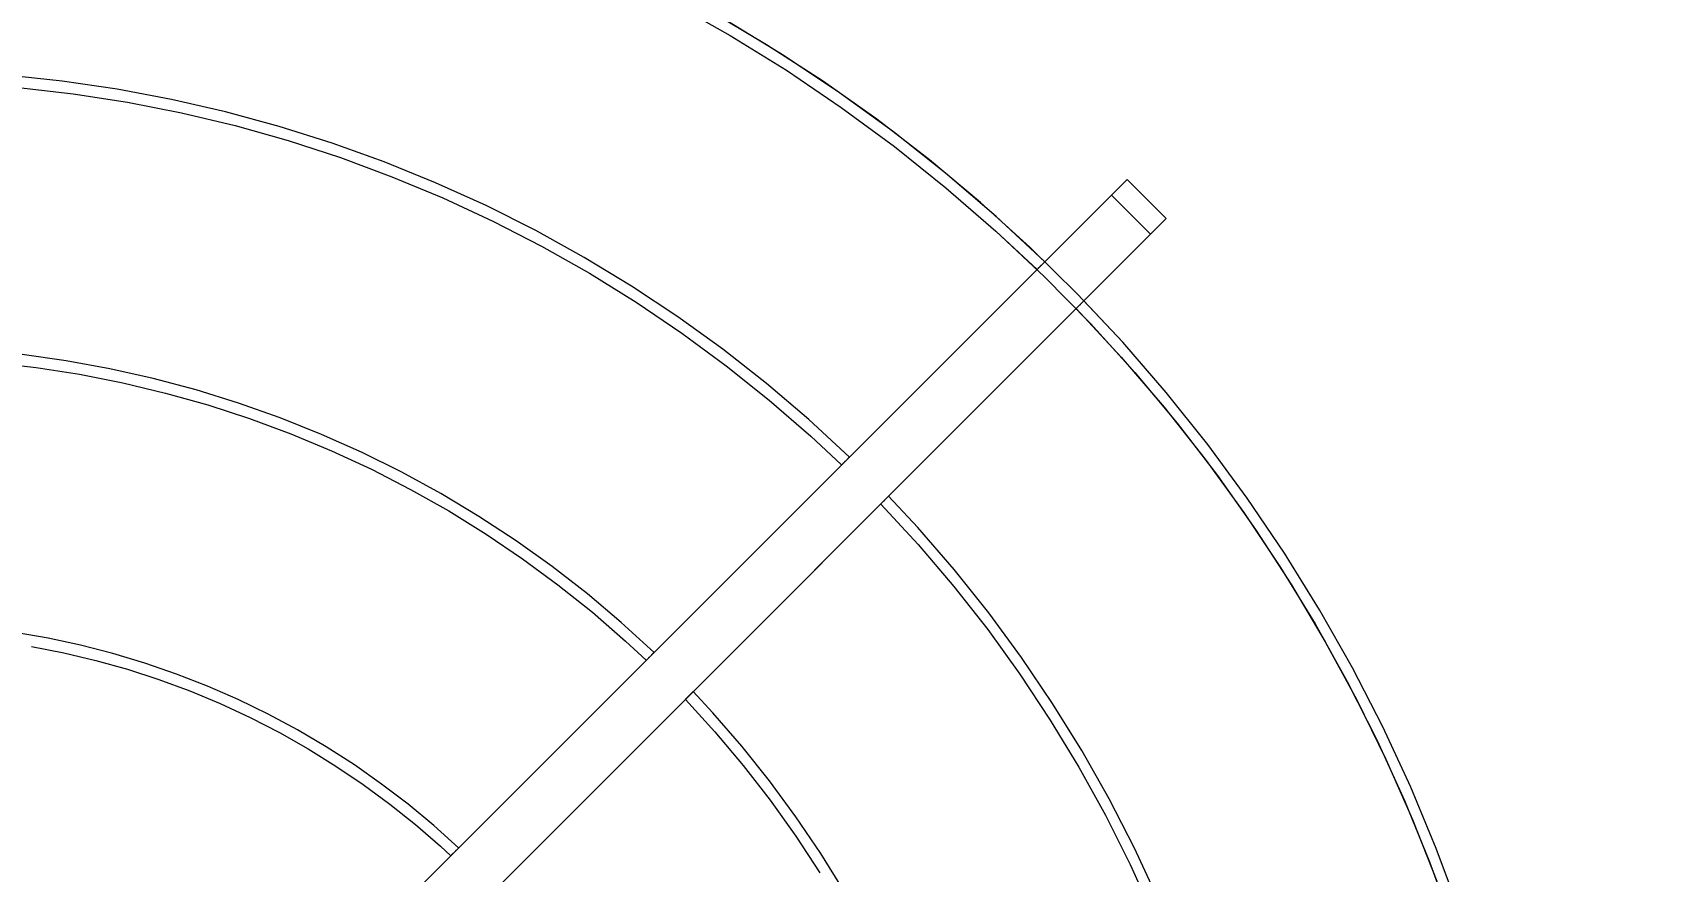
# Model space of a CAD drawing. Header units: millimetres. Extents: x -22227 to 20164, y 15335 to 61747.
# Drawn here: x -7792.3 to -7497, y 59552.9 to 59704.7 of the extents above; entities that cross this region are included whole.
import ezdxf

# ---------------------------------------------------------------- set-up
doc = ezdxf.new("R2010")
doc.units = ezdxf.units.MM
for name, color, linetype, lineweight in [('A-ANNO-DIMS', 7, 'Continuous', 9), ('A-ANNO-DIMS-170', 7, 'Continuous', 9), ('M-EQPM', 7, 'Continuous', 5)]:
    doc.layers.add(name, color=color, linetype=linetype, lineweight=lineweight)
doc.styles.add('Arial_2', font='arial.ttf', dxfattribs={"width": 0.8, "height": 340})
doc.dimstyles.new('AK_DIM_2_0_Arial', dxfattribs={"dimscale": 304.8, "dimtxt": 346.888196, "dimasz": 0.278871, "dimexe": 0.557743, "dimexo": 0.557743, "dimgap": 0.055774, "dimtad": 1, "dimdec": 0, "dimzin": 0, "dimdsep": 46, "dimtxsty": 'Arial_2', "dimblk1": 'OBLIQUE', "dimblk2": 'OBLIQUE', "dimsah": 1, "dimcen": 0.09, "dimadec": 0, "dimazin": 0, "dimtfac": 1, "dimtdec": 4, "dimtix": 1, "dimtmove": 0, "dimatfit": 3, "dimfxl": 1, "dimtvp": 1, "dimtolj": 1, "dimtzin": 0, "dimarcsym": 2})

# ---------------------------------------------------------------- blocks, each defined once
blk = doc.blocks.new('DanNong_VRV_1 QUẠT - OD-A-12_1-2147179-MẶT BẰNG BỐ TRÍ THIẾT BỊ')
at = {"layer": 'M-EQPM'}
for p, q in [((84.32, 227.11), (276.65, 419.45)), ((276.65, 419.45), (273.82, 416.62)), ((276.65, 419.45), (283.72, 412.38)), ((276.65, 419.45), (283.72, 412.38)), ((273.82, 416.62), (84.32, 227.11)), ((273.82, 416.62), (280.9, 409.55)), ((273.82, 416.62), (280.9, 409.55)), ((283.72, 412.38), (91.39, 220.04)), ((280.9, 409.55), (283.72, 412.38)), ((91.39, 220.04), (280.9, 409.55))]:
    blk.add_line(p, q, dxfattribs=at)
at = {"layer": 'M-EQPM', "flags": 128}
for points in [[(336.81, 287.07), (332.63, 298.36), (328, 309.47), (322.93, 320.39), (317.43, 331.1), (311.5, 341.58), (305.16, 351.82), (298.42, 361.79), (291.28, 371.48), (283.76, 380.89), (275.87, 389.98), (267.62, 398.75), (259.03, 407.19), (250.11, 415.27), (240.87, 422.99), (231.34, 430.34), (221.51, 437.29), (211.42, 443.85), (201.07, 450)], [(336.81, 287.07), (332.63, 298.36), (328, 309.47), (322.93, 320.39), (317.43, 331.1), (311.5, 341.58), (305.16, 351.82), (298.42, 361.79), (291.28, 371.48), (283.76, 380.89), (275.87, 389.98), (267.62, 398.75), (259.03, 407.19), (250.11, 415.27), (240.87, 422.99), (231.34, 430.34), (221.51, 437.29), (211.42, 443.85), (201.07, 450)], [(261.77, 404.57), (252.96, 412.76), (243.82, 420.6), (234.37, 428.06), (224.63, 435.15), (214.62, 441.83), (204.35, 448.11)], [(194.43, 451.39), (204.84, 445.5), (215.01, 439.21), (224.91, 432.51), (234.54, 425.42), (243.88, 417.95), (252.92, 410.11), (260.36, 403.15)], [(194.43, 451.39), (204.84, 445.5), (215.01, 439.21), (224.91, 432.51), (234.54, 425.42), (243.88, 417.95), (252.92, 410.11), (261.63, 401.92), (270.01, 393.38), (278.04, 384.52), (285.71, 375.35), (293, 365.87), (299.92, 356.11), (306.43, 346.08), (312.54, 335.8), (318.23, 325.28), (323.5, 314.55), (328.34, 303.61), (332.73, 292.49)], [(194.43, 451.39), (204.84, 445.5), (215.01, 439.21), (224.91, 432.51), (234.54, 425.42), (243.88, 417.95), (252.92, 410.11), (261.63, 401.92), (270.01, 393.38), (278.04, 384.52), (285.71, 375.35), (293, 365.87), (299.92, 356.11), (306.43, 346.08), (312.54, 335.8), (318.23, 325.28), (323.5, 314.55), (328.34, 303.61), (332.73, 292.49)], [(226.41, 369.21), (219.04, 376.02), (211.39, 382.53), (203.5, 388.72), (195.36, 394.6), (186.99, 400.15), (178.41, 405.36), (169.62, 410.22), (160.65, 414.73), (151.51, 418.87), (142.21, 422.64), (132.76, 426.04), (123.19, 429.06), (113.5, 431.7), (103.71, 433.94), (93.85, 435.79), (83.91, 437.25), (73.93, 438.31)], [(76.02, 436.11), (85.91, 434.97), (95.76, 433.44), (105.53, 431.51), (115.21, 429.2), (124.8, 426.5), (134.27, 423.41), (143.61, 419.96), (152.8, 416.13), (161.84, 411.93), (170.7, 407.38), (179.37, 402.48), (187.83, 397.24), (196.08, 391.66), (204.1, 385.75), (211.88, 379.53), (219.4, 373), (225, 367.79)], [(267.43, 396.08), (275.57, 387.32), (283.35, 378.24), (290.77, 368.86), (297.8, 359.19), (304.44, 349.24), (310.68, 339.04), (316.5, 328.59), (321.91, 317.92), (326.88, 307.04), (331.41, 295.98), (335.49, 284.74)], [(336.81, 287.07), (332.63, 298.36), (328, 309.47), (322.93, 320.39), (317.43, 331.1), (311.5, 341.58), (305.16, 351.82), (298.42, 361.79), (291.28, 371.48), (283.76, 380.89), (275.87, 389.98), (268.85, 397.5)], [(191.05, 333.84), (185.11, 339.27), (178.97, 344.45), (172.62, 349.38), (166.08, 354.06), (159.36, 358.47), (152.46, 362.6), (145.41, 366.46), (138.21, 370.03), (130.87, 373.32), (123.4, 376.3), (115.83, 378.99), (108.15, 381.37), (100.38, 383.44), (92.53, 385.2), (84.63, 386.64), (76.67, 387.76)], [(71.3, 386.33), (79.2, 385.42), (87.07, 384.2), (94.88, 382.66), (102.62, 380.81), (110.28, 378.65), (117.85, 376.19), (125.31, 373.42), (132.66, 370.36), (139.88, 367.01), (146.96, 363.37), (153.89, 359.46), (160.66, 355.26), (167.25, 350.81), (173.66, 346.09), (179.88, 341.12), (185.89, 335.9), (189.63, 332.43)], [(232.07, 360.72), (238.82, 353.4), (245.28, 345.82), (251.43, 337.98), (257.26, 329.91), (262.76, 321.61), (267.93, 313.09), (272.75, 304.38), (277.22, 295.48), (281.33, 286.41)], [(282.23, 289.33), (278.01, 298.44), (273.42, 307.37), (268.48, 316.11), (263.19, 324.64), (257.57, 332.96), (251.62, 341.04), (245.35, 348.88), (238.77, 356.47), (233.48, 362.14)], [(155.68, 298.47), (151.19, 302.51), (146.54, 306.37), (141.74, 310.03), (136.8, 313.5), (131.72, 316.77), (126.51, 319.84), (121.19, 322.69), (115.76, 325.33), (110.23, 327.75), (104.6, 329.95), (98.89, 331.92), (93.11, 333.66), (87.26, 335.17), (81.36, 336.44), (75.41, 337.48)], [(78.38, 334.96), (84.23, 333.8), (90.03, 332.42), (95.76, 330.8), (101.43, 328.96), (107.02, 326.89), (112.52, 324.6), (117.93, 322.09), (123.23, 319.37), (128.42, 316.43), (133.48, 313.29), (138.42, 309.96), (143.22, 306.42), (147.87, 302.7), (152.37, 298.8), (154.26, 297.06)], [(196.71, 325.36), (202.07, 319.48), (207.2, 313.39), (212.08, 307.11), (216.71, 300.63), (221.08, 293.97)], [(225.45, 290.63), (221.22, 297.47), (216.72, 304.13), (211.95, 310.6), (206.93, 316.88), (201.66, 322.95), (198.12, 326.77)]]:
    blk.add_lwpolyline(points, dxfattribs=at)
at = {"layer": 'M-EQPM'}
for points in [[(260.36, 403.15), (260.36, 403.15), (260.38, 403.18), (260.49, 403.28), (260.64, 403.44), (260.84, 403.64), (261.07, 403.86), (261.29, 404.08), (261.49, 404.28), (261.65, 404.44), (261.75, 404.54), (261.77, 404.57), (261.77, 404.57)], [(261.77, 404.57), (261.77, 404.57), (261.75, 404.54), (261.65, 404.44), (261.49, 404.28), (261.29, 404.08), (261.07, 403.86), (260.84, 403.64), (260.64, 403.44), (260.49, 403.28), (260.38, 403.18), (260.36, 403.15), (260.36, 403.15)], [(268.85, 397.5), (268.84, 397.5), (268.82, 397.47), (268.72, 397.37), (268.56, 397.21), (268.36, 397.01), (268.14, 396.79), (267.92, 396.57), (267.72, 396.37), (267.56, 396.21), (267.45, 396.11), (267.43, 396.08), (267.43, 396.08)], [(267.43, 396.08), (267.43, 396.08), (267.45, 396.11), (267.56, 396.21), (267.72, 396.37), (267.92, 396.57), (268.14, 396.79), (268.36, 397.01), (268.56, 397.21), (268.72, 397.37), (268.82, 397.47), (268.84, 397.5), (268.85, 397.5)], [(226.41, 369.21), (226.41, 369.21), (226.39, 369.18), (226.29, 369.08), (226.13, 368.92), (225.93, 368.72), (225.71, 368.5), (225.48, 368.28), (225.28, 368.08), (225.12, 367.92), (225.02, 367.82), (225, 367.79), (225, 367.79)], [(225, 367.79), (225, 367.79), (225.02, 367.82), (225.12, 367.92), (225.28, 368.08), (225.48, 368.28), (225.71, 368.5), (225.93, 368.72), (226.13, 368.92), (226.29, 369.08), (226.39, 369.18), (226.41, 369.21), (226.41, 369.21)], [(232.07, 360.72), (232.07, 360.72), (232.09, 360.74), (232.2, 360.85), (232.35, 361.01), (232.55, 361.21), (232.78, 361.43), (233, 361.65), (233.2, 361.85), (233.36, 362.01), (233.46, 362.11), (233.48, 362.14), (233.48, 362.14)], [(233.48, 362.14), (233.48, 362.14), (233.46, 362.11), (233.36, 362.01), (233.2, 361.85), (233, 361.65), (232.78, 361.43), (232.55, 361.21), (232.35, 361.01), (232.2, 360.85), (232.09, 360.74), (232.07, 360.72), (232.07, 360.72)], [(191.05, 333.84), (191.05, 333.84), (191.03, 333.82), (190.92, 333.72), (190.76, 333.56), (190.56, 333.36), (190.34, 333.14), (190.12, 332.91), (189.92, 332.71), (189.76, 332.55), (189.66, 332.45), (189.63, 332.43), (189.63, 332.43)], [(189.63, 332.43), (189.63, 332.43), (189.66, 332.45), (189.76, 332.55), (189.92, 332.71), (190.12, 332.91), (190.34, 333.14), (190.56, 333.36), (190.76, 333.56), (190.92, 333.72), (191.03, 333.82), (191.05, 333.84), (191.05, 333.84)], [(196.71, 325.36), (196.71, 325.36), (196.73, 325.38), (196.83, 325.48), (196.99, 325.64), (197.19, 325.84), (197.41, 326.06), (197.63, 326.29), (197.84, 326.49), (197.99, 326.65), (198.1, 326.75), (198.12, 326.77), (198.12, 326.77)], [(198.12, 326.77), (198.12, 326.77), (198.1, 326.75), (197.99, 326.65), (197.84, 326.49), (197.63, 326.29), (197.41, 326.06), (197.19, 325.84), (196.99, 325.64), (196.83, 325.48), (196.73, 325.38), (196.71, 325.36), (196.71, 325.36)], [(155.68, 298.47), (155.68, 298.47), (155.66, 298.45), (155.55, 298.35), (155.39, 298.19), (155.19, 297.99), (154.97, 297.77), (154.75, 297.54), (154.55, 297.34), (154.39, 297.18), (154.29, 297.08), (154.26, 297.06), (154.26, 297.06)], [(154.26, 297.06), (154.26, 297.06), (154.29, 297.08), (154.39, 297.18), (154.55, 297.34), (154.75, 297.54), (154.97, 297.77), (155.19, 297.99), (155.39, 298.19), (155.55, 298.35), (155.66, 298.45), (155.68, 298.47), (155.68, 298.47)]]:
    blk.add_open_spline(points, degree=3, dxfattribs=at)
blk = doc.blocks.new('DanNong_VRV_1 QUẠT - OD-A-12_1-V175-MẶT BẰNG BỐ TRÍ THIẾT BỊ')
at = {"layer": 'M-EQPM'}
for p, q in [((84.32, 227.11), (276.65, 419.45)), ((84.32, 227.11), (276.65, 419.45)), ((276.65, 419.45), (273.82, 416.62)), ((276.65, 419.45), (273.82, 416.62)), ((276.65, 419.45), (283.72, 412.38)), ((276.65, 419.45), (283.72, 412.38)), ((276.65, 419.45), (283.72, 412.38)), ((276.65, 419.45), (283.72, 412.38)), ((273.82, 416.62), (84.32, 227.11)), ((273.82, 416.62), (84.32, 227.11)), ((273.82, 416.62), (280.9, 409.55)), ((273.82, 416.62), (280.9, 409.55)), ((273.82, 416.62), (280.9, 409.55)), ((273.82, 416.62), (280.9, 409.55)), ((283.72, 412.38), (91.39, 220.04)), ((283.72, 412.38), (91.39, 220.04)), ((280.9, 409.55), (283.72, 412.38)), ((280.9, 409.55), (283.72, 412.38)), ((91.39, 220.04), (280.9, 409.55)), ((91.39, 220.04), (280.9, 409.55))]:
    blk.add_line(p, q, dxfattribs=at)
at = {"layer": 'M-EQPM', "flags": 128}
for points in [[(336.81, 287.07), (332.63, 298.36), (328, 309.47), (322.93, 320.39), (317.43, 331.1), (311.5, 341.58), (305.16, 351.82), (298.42, 361.79), (291.28, 371.48), (283.76, 380.89), (275.87, 389.98), (267.62, 398.75), (259.03, 407.19), (250.11, 415.27), (240.87, 422.99), (231.34, 430.34), (221.51, 437.29), (211.42, 443.85), (201.07, 450)], [(336.81, 287.07), (332.63, 298.36), (328, 309.47), (322.93, 320.39), (317.43, 331.1), (311.5, 341.58), (305.16, 351.82), (298.42, 361.79), (291.28, 371.48), (283.76, 380.89), (275.87, 389.98), (267.62, 398.75), (259.03, 407.19), (250.11, 415.27), (240.87, 422.99), (231.34, 430.34), (221.51, 437.29), (211.42, 443.85), (201.07, 450)], [(336.81, 287.07), (332.63, 298.36), (328, 309.47), (322.93, 320.39), (317.43, 331.1), (311.5, 341.58), (305.16, 351.82), (298.42, 361.79), (291.28, 371.48), (283.76, 380.89), (275.87, 389.98), (267.62, 398.75), (259.03, 407.19), (250.11, 415.27), (240.87, 422.99), (231.34, 430.34), (221.51, 437.29), (211.42, 443.85), (201.07, 450)], [(336.81, 287.07), (332.63, 298.36), (328, 309.47), (322.93, 320.39), (317.43, 331.1), (311.5, 341.58), (305.16, 351.82), (298.42, 361.79), (291.28, 371.48), (283.76, 380.89), (275.87, 389.98), (267.62, 398.75), (259.03, 407.19), (250.11, 415.27), (240.87, 422.99), (231.34, 430.34), (221.51, 437.29), (211.42, 443.85), (201.07, 450)], [(261.77, 404.57), (252.96, 412.76), (243.82, 420.6), (234.37, 428.06), (224.63, 435.15), (214.62, 441.83), (204.35, 448.11)], [(261.77, 404.57), (252.96, 412.76), (243.82, 420.6), (234.37, 428.06), (224.63, 435.15), (214.62, 441.83), (204.35, 448.11)], [(194.43, 451.39), (204.84, 445.5), (215.01, 439.21), (224.91, 432.51), (234.54, 425.42), (243.88, 417.95), (252.92, 410.11), (260.36, 403.15)], [(194.43, 451.39), (204.84, 445.5), (215.01, 439.21), (224.91, 432.51), (234.54, 425.42), (243.88, 417.95), (252.92, 410.11), (261.63, 401.92), (270.01, 393.38), (278.04, 384.52), (285.71, 375.35), (293, 365.87), (299.92, 356.11), (306.43, 346.08), (312.54, 335.8), (318.23, 325.28), (323.5, 314.55), (328.34, 303.61), (332.73, 292.49)], [(194.43, 451.39), (204.84, 445.5), (215.01, 439.21), (224.91, 432.51), (234.54, 425.42), (243.88, 417.95), (252.92, 410.11), (261.63, 401.92), (270.01, 393.38), (278.04, 384.52), (285.71, 375.35), (293, 365.87), (299.92, 356.11), (306.43, 346.08), (312.54, 335.8), (318.23, 325.28), (323.5, 314.55), (328.34, 303.61), (332.73, 292.49)], [(194.43, 451.39), (204.84, 445.5), (215.01, 439.21), (224.91, 432.51), (234.54, 425.42), (243.88, 417.95), (252.92, 410.11), (260.36, 403.15)], [(194.43, 451.39), (204.84, 445.5), (215.01, 439.21), (224.91, 432.51), (234.54, 425.42), (243.88, 417.95), (252.92, 410.11), (261.63, 401.92), (270.01, 393.38), (278.04, 384.52), (285.71, 375.35), (293, 365.87), (299.92, 356.11), (306.43, 346.08), (312.54, 335.8), (318.23, 325.28), (323.5, 314.55), (328.34, 303.61), (332.73, 292.49)], [(194.43, 451.39), (204.84, 445.5), (215.01, 439.21), (224.91, 432.51), (234.54, 425.42), (243.88, 417.95), (252.92, 410.11), (261.63, 401.92), (270.01, 393.38), (278.04, 384.52), (285.71, 375.35), (293, 365.87), (299.92, 356.11), (306.43, 346.08), (312.54, 335.8), (318.23, 325.28), (323.5, 314.55), (328.34, 303.61), (332.73, 292.49)], [(226.41, 369.21), (219.04, 376.02), (211.39, 382.53), (203.5, 388.72), (195.36, 394.6), (186.99, 400.15), (178.41, 405.36), (169.62, 410.22), (160.65, 414.73), (151.51, 418.87), (142.21, 422.64), (132.76, 426.04), (123.19, 429.06), (113.5, 431.7), (103.71, 433.94), (93.85, 435.79), (83.91, 437.25), (73.93, 438.31)], [(226.41, 369.21), (219.04, 376.02), (211.39, 382.53), (203.5, 388.72), (195.36, 394.6), (186.99, 400.15), (178.41, 405.36), (169.62, 410.22), (160.65, 414.73), (151.51, 418.87), (142.21, 422.64), (132.76, 426.04), (123.19, 429.06), (113.5, 431.7), (103.71, 433.94), (93.85, 435.79), (83.91, 437.25), (73.93, 438.31)], [(76.02, 436.11), (85.91, 434.97), (95.76, 433.44), (105.53, 431.51), (115.21, 429.2), (124.8, 426.5), (134.27, 423.41), (143.61, 419.96), (152.8, 416.13), (161.84, 411.93), (170.7, 407.38), (179.37, 402.48), (187.83, 397.24), (196.08, 391.66), (204.1, 385.75), (211.88, 379.53), (219.4, 373), (225, 367.79)], [(76.02, 436.11), (85.91, 434.97), (95.76, 433.44), (105.53, 431.51), (115.21, 429.2), (124.8, 426.5), (134.27, 423.41), (143.61, 419.96), (152.8, 416.13), (161.84, 411.93), (170.7, 407.38), (179.37, 402.48), (187.83, 397.24), (196.08, 391.66), (204.1, 385.75), (211.88, 379.53), (219.4, 373), (225, 367.79)], [(267.43, 396.08), (275.57, 387.32), (283.35, 378.24), (290.77, 368.86), (297.8, 359.19), (304.44, 349.24), (310.68, 339.04), (316.5, 328.59), (321.91, 317.92), (326.88, 307.04), (331.41, 295.98), (335.49, 284.74)], [(267.43, 396.08), (275.57, 387.32), (283.35, 378.24), (290.77, 368.86), (297.8, 359.19), (304.44, 349.24), (310.68, 339.04), (316.5, 328.59), (321.91, 317.92), (326.88, 307.04), (331.41, 295.98), (335.49, 284.74)], [(336.81, 287.07), (332.63, 298.36), (328, 309.47), (322.93, 320.39), (317.43, 331.1), (311.5, 341.58), (305.16, 351.82), (298.42, 361.79), (291.28, 371.48), (283.76, 380.89), (275.87, 389.98), (268.85, 397.5)], [(336.81, 287.07), (332.63, 298.36), (328, 309.47), (322.93, 320.39), (317.43, 331.1), (311.5, 341.58), (305.16, 351.82), (298.42, 361.79), (291.28, 371.48), (283.76, 380.89), (275.87, 389.98), (268.85, 397.5)], [(191.05, 333.84), (185.11, 339.27), (178.97, 344.45), (172.62, 349.38), (166.08, 354.06), (159.36, 358.47), (152.46, 362.6), (145.41, 366.46), (138.21, 370.03), (130.87, 373.32), (123.4, 376.3), (115.83, 378.99), (108.15, 381.37), (100.38, 383.44), (92.53, 385.2), (84.63, 386.64), (76.67, 387.76)], [(191.05, 333.84), (185.11, 339.27), (178.97, 344.45), (172.62, 349.38), (166.08, 354.06), (159.36, 358.47), (152.46, 362.6), (145.41, 366.46), (138.21, 370.03), (130.87, 373.32), (123.4, 376.3), (115.83, 378.99), (108.15, 381.37), (100.38, 383.44), (92.53, 385.2), (84.63, 386.64), (76.67, 387.76)], [(71.3, 386.33), (79.2, 385.42), (87.07, 384.2), (94.88, 382.66), (102.62, 380.81), (110.28, 378.65), (117.85, 376.19), (125.31, 373.42), (132.66, 370.36), (139.88, 367.01), (146.96, 363.37), (153.89, 359.46), (160.66, 355.26), (167.25, 350.81), (173.66, 346.09), (179.88, 341.12), (185.89, 335.9), (189.63, 332.43)], [(71.3, 386.33), (79.2, 385.42), (87.07, 384.2), (94.88, 382.66), (102.62, 380.81), (110.28, 378.65), (117.85, 376.19), (125.31, 373.42), (132.66, 370.36), (139.88, 367.01), (146.96, 363.37), (153.89, 359.46), (160.66, 355.26), (167.25, 350.81), (173.66, 346.09), (179.88, 341.12), (185.89, 335.9), (189.63, 332.43)], [(232.07, 360.72), (238.82, 353.4), (245.28, 345.82), (251.43, 337.98), (257.26, 329.91), (262.76, 321.61), (267.93, 313.09), (272.75, 304.38), (277.22, 295.48), (281.33, 286.41)], [(232.07, 360.72), (238.82, 353.4), (245.28, 345.82), (251.43, 337.98), (257.26, 329.91), (262.76, 321.61), (267.93, 313.09), (272.75, 304.38), (277.22, 295.48), (281.33, 286.41)], [(282.23, 289.33), (278.01, 298.44), (273.42, 307.37), (268.48, 316.11), (263.19, 324.64), (257.57, 332.96), (251.62, 341.04), (245.35, 348.88), (238.77, 356.47), (233.48, 362.14)], [(282.23, 289.33), (278.01, 298.44), (273.42, 307.37), (268.48, 316.11), (263.19, 324.64), (257.57, 332.96), (251.62, 341.04), (245.35, 348.88), (238.77, 356.47), (233.48, 362.14)], [(155.68, 298.47), (151.19, 302.51), (146.54, 306.37), (141.74, 310.03), (136.8, 313.5), (131.72, 316.77), (126.51, 319.84), (121.19, 322.69), (115.76, 325.33), (110.23, 327.75), (104.6, 329.95), (98.89, 331.92), (93.11, 333.66), (87.26, 335.17), (81.36, 336.44), (75.41, 337.48)], [(155.68, 298.47), (151.19, 302.51), (146.54, 306.37), (141.74, 310.03), (136.8, 313.5), (131.72, 316.77), (126.51, 319.84), (121.19, 322.69), (115.76, 325.33), (110.23, 327.75), (104.6, 329.95), (98.89, 331.92), (93.11, 333.66), (87.26, 335.17), (81.36, 336.44), (75.41, 337.48)], [(78.38, 334.96), (84.23, 333.8), (90.03, 332.42), (95.76, 330.8), (101.43, 328.96), (107.02, 326.89), (112.52, 324.6), (117.93, 322.09), (123.23, 319.37), (128.42, 316.43), (133.48, 313.29), (138.42, 309.96), (143.22, 306.42), (147.87, 302.7), (152.37, 298.8), (154.26, 297.06)], [(78.38, 334.96), (84.23, 333.8), (90.03, 332.42), (95.76, 330.8), (101.43, 328.96), (107.02, 326.89), (112.52, 324.6), (117.93, 322.09), (123.23, 319.37), (128.42, 316.43), (133.48, 313.29), (138.42, 309.96), (143.22, 306.42), (147.87, 302.7), (152.37, 298.8), (154.26, 297.06)], [(196.71, 325.36), (202.07, 319.48), (207.2, 313.39), (212.08, 307.11), (216.71, 300.63), (221.08, 293.97)], [(196.71, 325.36), (202.07, 319.48), (207.2, 313.39), (212.08, 307.11), (216.71, 300.63), (221.08, 293.97)], [(225.45, 290.63), (221.22, 297.47), (216.72, 304.13), (211.95, 310.6), (206.93, 316.88), (201.66, 322.95), (198.12, 326.77)], [(225.45, 290.63), (221.22, 297.47), (216.72, 304.13), (211.95, 310.6), (206.93, 316.88), (201.66, 322.95), (198.12, 326.77)]]:
    blk.add_lwpolyline(points, dxfattribs=at)
at = {"layer": 'M-EQPM'}
for points in [[(260.36, 403.15), (260.36, 403.15), (260.38, 403.18), (260.49, 403.28), (260.64, 403.44), (260.84, 403.64), (261.07, 403.86), (261.29, 404.08), (261.49, 404.28), (261.65, 404.44), (261.75, 404.54), (261.77, 404.57), (261.77, 404.57)], [(261.77, 404.57), (261.77, 404.57), (261.75, 404.54), (261.65, 404.44), (261.49, 404.28), (261.29, 404.08), (261.07, 403.86), (260.84, 403.64), (260.64, 403.44), (260.49, 403.28), (260.38, 403.18), (260.36, 403.15), (260.36, 403.15)], [(260.36, 403.15), (260.36, 403.15), (260.38, 403.18), (260.49, 403.28), (260.64, 403.44), (260.84, 403.64), (261.07, 403.86), (261.29, 404.08), (261.49, 404.28), (261.65, 404.44), (261.75, 404.54), (261.77, 404.57), (261.77, 404.57)], [(261.77, 404.57), (261.77, 404.57), (261.75, 404.54), (261.65, 404.44), (261.49, 404.28), (261.29, 404.08), (261.07, 403.86), (260.84, 403.64), (260.64, 403.44), (260.49, 403.28), (260.38, 403.18), (260.36, 403.15), (260.36, 403.15)], [(268.85, 397.5), (268.84, 397.5), (268.82, 397.47), (268.72, 397.37), (268.56, 397.21), (268.36, 397.01), (268.14, 396.79), (267.92, 396.57), (267.72, 396.37), (267.56, 396.21), (267.45, 396.11), (267.43, 396.08), (267.43, 396.08)], [(267.43, 396.08), (267.43, 396.08), (267.45, 396.11), (267.56, 396.21), (267.72, 396.37), (267.92, 396.57), (268.14, 396.79), (268.36, 397.01), (268.56, 397.21), (268.72, 397.37), (268.82, 397.47), (268.84, 397.5), (268.85, 397.5)], [(268.85, 397.5), (268.84, 397.5), (268.82, 397.47), (268.72, 397.37), (268.56, 397.21), (268.36, 397.01), (268.14, 396.79), (267.92, 396.57), (267.72, 396.37), (267.56, 396.21), (267.45, 396.11), (267.43, 396.08), (267.43, 396.08)], [(267.43, 396.08), (267.43, 396.08), (267.45, 396.11), (267.56, 396.21), (267.72, 396.37), (267.92, 396.57), (268.14, 396.79), (268.36, 397.01), (268.56, 397.21), (268.72, 397.37), (268.82, 397.47), (268.84, 397.5), (268.85, 397.5)], [(226.41, 369.21), (226.41, 369.21), (226.39, 369.18), (226.29, 369.08), (226.13, 368.92), (225.93, 368.72), (225.71, 368.5), (225.48, 368.28), (225.28, 368.08), (225.12, 367.92), (225.02, 367.82), (225, 367.79), (225, 367.79)], [(225, 367.79), (225, 367.79), (225.02, 367.82), (225.12, 367.92), (225.28, 368.08), (225.48, 368.28), (225.71, 368.5), (225.93, 368.72), (226.13, 368.92), (226.29, 369.08), (226.39, 369.18), (226.41, 369.21), (226.41, 369.21)], [(226.41, 369.21), (226.41, 369.21), (226.39, 369.18), (226.29, 369.08), (226.13, 368.92), (225.93, 368.72), (225.71, 368.5), (225.48, 368.28), (225.28, 368.08), (225.12, 367.92), (225.02, 367.82), (225, 367.79), (225, 367.79)], [(225, 367.79), (225, 367.79), (225.02, 367.82), (225.12, 367.92), (225.28, 368.08), (225.48, 368.28), (225.71, 368.5), (225.93, 368.72), (226.13, 368.92), (226.29, 369.08), (226.39, 369.18), (226.41, 369.21), (226.41, 369.21)], [(232.07, 360.72), (232.07, 360.72), (232.09, 360.74), (232.2, 360.85), (232.35, 361.01), (232.55, 361.21), (232.78, 361.43), (233, 361.65), (233.2, 361.85), (233.36, 362.01), (233.46, 362.11), (233.48, 362.14), (233.48, 362.14)], [(233.48, 362.14), (233.48, 362.14), (233.46, 362.11), (233.36, 362.01), (233.2, 361.85), (233, 361.65), (232.78, 361.43), (232.55, 361.21), (232.35, 361.01), (232.2, 360.85), (232.09, 360.74), (232.07, 360.72), (232.07, 360.72)], [(232.07, 360.72), (232.07, 360.72), (232.09, 360.74), (232.2, 360.85), (232.35, 361.01), (232.55, 361.21), (232.78, 361.43), (233, 361.65), (233.2, 361.85), (233.36, 362.01), (233.46, 362.11), (233.48, 362.14), (233.48, 362.14)], [(233.48, 362.14), (233.48, 362.14), (233.46, 362.11), (233.36, 362.01), (233.2, 361.85), (233, 361.65), (232.78, 361.43), (232.55, 361.21), (232.35, 361.01), (232.2, 360.85), (232.09, 360.74), (232.07, 360.72), (232.07, 360.72)], [(191.05, 333.84), (191.05, 333.84), (191.03, 333.82), (190.92, 333.72), (190.76, 333.56), (190.56, 333.36), (190.34, 333.14), (190.12, 332.91), (189.92, 332.71), (189.76, 332.55), (189.66, 332.45), (189.63, 332.43), (189.63, 332.43)], [(189.63, 332.43), (189.63, 332.43), (189.66, 332.45), (189.76, 332.55), (189.92, 332.71), (190.12, 332.91), (190.34, 333.14), (190.56, 333.36), (190.76, 333.56), (190.92, 333.72), (191.03, 333.82), (191.05, 333.84), (191.05, 333.84)], [(191.05, 333.84), (191.05, 333.84), (191.03, 333.82), (190.92, 333.72), (190.76, 333.56), (190.56, 333.36), (190.34, 333.14), (190.12, 332.91), (189.92, 332.71), (189.76, 332.55), (189.66, 332.45), (189.63, 332.43), (189.63, 332.43)], [(189.63, 332.43), (189.63, 332.43), (189.66, 332.45), (189.76, 332.55), (189.92, 332.71), (190.12, 332.91), (190.34, 333.14), (190.56, 333.36), (190.76, 333.56), (190.92, 333.72), (191.03, 333.82), (191.05, 333.84), (191.05, 333.84)], [(196.71, 325.36), (196.71, 325.36), (196.73, 325.38), (196.83, 325.48), (196.99, 325.64), (197.19, 325.84), (197.41, 326.06), (197.63, 326.29), (197.84, 326.49), (197.99, 326.65), (198.1, 326.75), (198.12, 326.77), (198.12, 326.77)], [(198.12, 326.77), (198.12, 326.77), (198.1, 326.75), (197.99, 326.65), (197.84, 326.49), (197.63, 326.29), (197.41, 326.06), (197.19, 325.84), (196.99, 325.64), (196.83, 325.48), (196.73, 325.38), (196.71, 325.36), (196.71, 325.36)], [(196.71, 325.36), (196.71, 325.36), (196.73, 325.38), (196.83, 325.48), (196.99, 325.64), (197.19, 325.84), (197.41, 326.06), (197.63, 326.29), (197.84, 326.49), (197.99, 326.65), (198.1, 326.75), (198.12, 326.77), (198.12, 326.77)], [(198.12, 326.77), (198.12, 326.77), (198.1, 326.75), (197.99, 326.65), (197.84, 326.49), (197.63, 326.29), (197.41, 326.06), (197.19, 325.84), (196.99, 325.64), (196.83, 325.48), (196.73, 325.38), (196.71, 325.36), (196.71, 325.36)], [(155.68, 298.47), (155.68, 298.47), (155.66, 298.45), (155.55, 298.35), (155.39, 298.19), (155.19, 297.99), (154.97, 297.77), (154.75, 297.54), (154.55, 297.34), (154.39, 297.18), (154.29, 297.08), (154.26, 297.06), (154.26, 297.06)], [(154.26, 297.06), (154.26, 297.06), (154.29, 297.08), (154.39, 297.18), (154.55, 297.34), (154.75, 297.54), (154.97, 297.77), (155.19, 297.99), (155.39, 298.19), (155.55, 298.35), (155.66, 298.45), (155.68, 298.47), (155.68, 298.47)], [(155.68, 298.47), (155.68, 298.47), (155.66, 298.45), (155.55, 298.35), (155.39, 298.19), (155.19, 297.99), (154.97, 297.77), (154.75, 297.54), (154.55, 297.34), (154.39, 297.18), (154.29, 297.08), (154.26, 297.06), (154.26, 297.06)], [(154.26, 297.06), (154.26, 297.06), (154.29, 297.08), (154.39, 297.18), (154.55, 297.34), (154.75, 297.54), (154.97, 297.77), (155.19, 297.99), (155.39, 298.19), (155.55, 298.35), (155.66, 298.45), (155.68, 298.47), (155.68, 298.47)]]:
    blk.add_open_spline(points, degree=3, dxfattribs=at)
blk = doc.blocks.new('DanNong_VRV_1 QUẠT - OD-A-12_1-V180-MẶT BẰNG BỐ TRÍ THIẾT BỊ')
at = {"layer": 'M-EQPM'}
for p, q in [((84.32, 227.11), (276.65, 419.45)), ((84.32, 227.11), (276.65, 419.45)), ((276.65, 419.45), (273.82, 416.62)), ((276.65, 419.45), (273.82, 416.62)), ((276.65, 419.45), (283.72, 412.38)), ((276.65, 419.45), (283.72, 412.38)), ((276.65, 419.45), (283.72, 412.38)), ((276.65, 419.45), (283.72, 412.38)), ((273.82, 416.62), (84.32, 227.11)), ((273.82, 416.62), (84.32, 227.11)), ((273.82, 416.62), (280.9, 409.55)), ((273.82, 416.62), (280.9, 409.55)), ((273.82, 416.62), (280.9, 409.55)), ((273.82, 416.62), (280.9, 409.55)), ((283.72, 412.38), (91.39, 220.04)), ((283.72, 412.38), (91.39, 220.04)), ((280.9, 409.55), (283.72, 412.38)), ((280.9, 409.55), (283.72, 412.38)), ((91.39, 220.04), (280.9, 409.55)), ((91.39, 220.04), (280.9, 409.55))]:
    blk.add_line(p, q, dxfattribs=at)
at = {"layer": 'M-EQPM', "flags": 128}
for points in [[(336.81, 287.07), (332.63, 298.36), (328, 309.47), (322.93, 320.39), (317.43, 331.1), (311.5, 341.58), (305.16, 351.82), (298.42, 361.79), (291.28, 371.48), (283.76, 380.89), (275.87, 389.98), (267.62, 398.75), (259.03, 407.19), (250.11, 415.27), (240.87, 422.99), (231.34, 430.34), (221.51, 437.29), (211.42, 443.85), (201.07, 450)], [(336.81, 287.07), (332.63, 298.36), (328, 309.47), (322.93, 320.39), (317.43, 331.1), (311.5, 341.58), (305.16, 351.82), (298.42, 361.79), (291.28, 371.48), (283.76, 380.89), (275.87, 389.98), (267.62, 398.75), (259.03, 407.19), (250.11, 415.27), (240.87, 422.99), (231.34, 430.34), (221.51, 437.29), (211.42, 443.85), (201.07, 450)], [(336.81, 287.07), (332.63, 298.36), (328, 309.47), (322.93, 320.39), (317.43, 331.1), (311.5, 341.58), (305.16, 351.82), (298.42, 361.79), (291.28, 371.48), (283.76, 380.89), (275.87, 389.98), (267.62, 398.75), (259.03, 407.19), (250.11, 415.27), (240.87, 422.99), (231.34, 430.34), (221.51, 437.29), (211.42, 443.85), (201.07, 450)], [(336.81, 287.07), (332.63, 298.36), (328, 309.47), (322.93, 320.39), (317.43, 331.1), (311.5, 341.58), (305.16, 351.82), (298.42, 361.79), (291.28, 371.48), (283.76, 380.89), (275.87, 389.98), (267.62, 398.75), (259.03, 407.19), (250.11, 415.27), (240.87, 422.99), (231.34, 430.34), (221.51, 437.29), (211.42, 443.85), (201.07, 450)], [(261.77, 404.57), (252.96, 412.76), (243.82, 420.6), (234.37, 428.06), (224.63, 435.15), (214.62, 441.83), (204.35, 448.11)], [(261.77, 404.57), (252.96, 412.76), (243.82, 420.6), (234.37, 428.06), (224.63, 435.15), (214.62, 441.83), (204.35, 448.11)], [(194.43, 451.39), (204.84, 445.5), (215.01, 439.21), (224.91, 432.51), (234.54, 425.42), (243.88, 417.95), (252.92, 410.11), (260.36, 403.15)], [(194.43, 451.39), (204.84, 445.5), (215.01, 439.21), (224.91, 432.51), (234.54, 425.42), (243.88, 417.95), (252.92, 410.11), (261.63, 401.92), (270.01, 393.38), (278.04, 384.52), (285.71, 375.35), (293, 365.87), (299.92, 356.11), (306.43, 346.08), (312.54, 335.8), (318.23, 325.28), (323.5, 314.55), (328.34, 303.61), (332.73, 292.49)], [(194.43, 451.39), (204.84, 445.5), (215.01, 439.21), (224.91, 432.51), (234.54, 425.42), (243.88, 417.95), (252.92, 410.11), (261.63, 401.92), (270.01, 393.38), (278.04, 384.52), (285.71, 375.35), (293, 365.87), (299.92, 356.11), (306.43, 346.08), (312.54, 335.8), (318.23, 325.28), (323.5, 314.55), (328.34, 303.61), (332.73, 292.49)], [(194.43, 451.39), (204.84, 445.5), (215.01, 439.21), (224.91, 432.51), (234.54, 425.42), (243.88, 417.95), (252.92, 410.11), (260.36, 403.15)], [(194.43, 451.39), (204.84, 445.5), (215.01, 439.21), (224.91, 432.51), (234.54, 425.42), (243.88, 417.95), (252.92, 410.11), (261.63, 401.92), (270.01, 393.38), (278.04, 384.52), (285.71, 375.35), (293, 365.87), (299.92, 356.11), (306.43, 346.08), (312.54, 335.8), (318.23, 325.28), (323.5, 314.55), (328.34, 303.61), (332.73, 292.49)], [(194.43, 451.39), (204.84, 445.5), (215.01, 439.21), (224.91, 432.51), (234.54, 425.42), (243.88, 417.95), (252.92, 410.11), (261.63, 401.92), (270.01, 393.38), (278.04, 384.52), (285.71, 375.35), (293, 365.87), (299.92, 356.11), (306.43, 346.08), (312.54, 335.8), (318.23, 325.28), (323.5, 314.55), (328.34, 303.61), (332.73, 292.49)], [(226.41, 369.21), (219.04, 376.02), (211.39, 382.53), (203.5, 388.72), (195.36, 394.6), (186.99, 400.15), (178.41, 405.36), (169.62, 410.22), (160.65, 414.73), (151.51, 418.87), (142.21, 422.64), (132.76, 426.04), (123.19, 429.06), (113.5, 431.7), (103.71, 433.94), (93.85, 435.79), (83.91, 437.25), (73.93, 438.31)], [(226.41, 369.21), (219.04, 376.02), (211.39, 382.53), (203.5, 388.72), (195.36, 394.6), (186.99, 400.15), (178.41, 405.36), (169.62, 410.22), (160.65, 414.73), (151.51, 418.87), (142.21, 422.64), (132.76, 426.04), (123.19, 429.06), (113.5, 431.7), (103.71, 433.94), (93.85, 435.79), (83.91, 437.25), (73.93, 438.31)], [(76.02, 436.11), (85.91, 434.97), (95.76, 433.44), (105.53, 431.51), (115.21, 429.2), (124.8, 426.5), (134.27, 423.41), (143.61, 419.96), (152.8, 416.13), (161.84, 411.93), (170.7, 407.38), (179.37, 402.48), (187.83, 397.24), (196.08, 391.66), (204.1, 385.75), (211.88, 379.53), (219.4, 373), (225, 367.79)], [(76.02, 436.11), (85.91, 434.97), (95.76, 433.44), (105.53, 431.51), (115.21, 429.2), (124.8, 426.5), (134.27, 423.41), (143.61, 419.96), (152.8, 416.13), (161.84, 411.93), (170.7, 407.38), (179.37, 402.48), (187.83, 397.24), (196.08, 391.66), (204.1, 385.75), (211.88, 379.53), (219.4, 373), (225, 367.79)], [(267.43, 396.08), (275.57, 387.32), (283.35, 378.24), (290.77, 368.86), (297.8, 359.19), (304.44, 349.24), (310.68, 339.04), (316.5, 328.59), (321.91, 317.92), (326.88, 307.04), (331.41, 295.98), (335.49, 284.74)], [(267.43, 396.08), (275.57, 387.32), (283.35, 378.24), (290.77, 368.86), (297.8, 359.19), (304.44, 349.24), (310.68, 339.04), (316.5, 328.59), (321.91, 317.92), (326.88, 307.04), (331.41, 295.98), (335.49, 284.74)], [(336.81, 287.07), (332.63, 298.36), (328, 309.47), (322.93, 320.39), (317.43, 331.1), (311.5, 341.58), (305.16, 351.82), (298.42, 361.79), (291.28, 371.48), (283.76, 380.89), (275.87, 389.98), (268.85, 397.5)], [(336.81, 287.07), (332.63, 298.36), (328, 309.47), (322.93, 320.39), (317.43, 331.1), (311.5, 341.58), (305.16, 351.82), (298.42, 361.79), (291.28, 371.48), (283.76, 380.89), (275.87, 389.98), (268.85, 397.5)], [(191.05, 333.84), (185.11, 339.27), (178.97, 344.45), (172.62, 349.38), (166.08, 354.06), (159.36, 358.47), (152.46, 362.6), (145.41, 366.46), (138.21, 370.03), (130.87, 373.32), (123.4, 376.3), (115.83, 378.99), (108.15, 381.37), (100.38, 383.44), (92.53, 385.2), (84.63, 386.64), (76.67, 387.76)], [(191.05, 333.84), (185.11, 339.27), (178.97, 344.45), (172.62, 349.38), (166.08, 354.06), (159.36, 358.47), (152.46, 362.6), (145.41, 366.46), (138.21, 370.03), (130.87, 373.32), (123.4, 376.3), (115.83, 378.99), (108.15, 381.37), (100.38, 383.44), (92.53, 385.2), (84.63, 386.64), (76.67, 387.76)], [(71.3, 386.33), (79.2, 385.42), (87.07, 384.2), (94.88, 382.66), (102.62, 380.81), (110.28, 378.65), (117.85, 376.19), (125.31, 373.42), (132.66, 370.36), (139.88, 367.01), (146.96, 363.37), (153.89, 359.46), (160.66, 355.26), (167.25, 350.81), (173.66, 346.09), (179.88, 341.12), (185.89, 335.9), (189.63, 332.43)], [(71.3, 386.33), (79.2, 385.42), (87.07, 384.2), (94.88, 382.66), (102.62, 380.81), (110.28, 378.65), (117.85, 376.19), (125.31, 373.42), (132.66, 370.36), (139.88, 367.01), (146.96, 363.37), (153.89, 359.46), (160.66, 355.26), (167.25, 350.81), (173.66, 346.09), (179.88, 341.12), (185.89, 335.9), (189.63, 332.43)], [(232.07, 360.72), (238.82, 353.4), (245.28, 345.82), (251.43, 337.98), (257.26, 329.91), (262.76, 321.61), (267.93, 313.09), (272.75, 304.38), (277.22, 295.48), (281.33, 286.41)], [(232.07, 360.72), (238.82, 353.4), (245.28, 345.82), (251.43, 337.98), (257.26, 329.91), (262.76, 321.61), (267.93, 313.09), (272.75, 304.38), (277.22, 295.48), (281.33, 286.41)], [(282.23, 289.33), (278.01, 298.44), (273.42, 307.37), (268.48, 316.11), (263.19, 324.64), (257.57, 332.96), (251.62, 341.04), (245.35, 348.88), (238.77, 356.47), (233.48, 362.14)], [(282.23, 289.33), (278.01, 298.44), (273.42, 307.37), (268.48, 316.11), (263.19, 324.64), (257.57, 332.96), (251.62, 341.04), (245.35, 348.88), (238.77, 356.47), (233.48, 362.14)], [(155.68, 298.47), (151.19, 302.51), (146.54, 306.37), (141.74, 310.03), (136.8, 313.5), (131.72, 316.77), (126.51, 319.84), (121.19, 322.69), (115.76, 325.33), (110.23, 327.75), (104.6, 329.95), (98.89, 331.92), (93.11, 333.66), (87.26, 335.17), (81.36, 336.44), (75.41, 337.48)], [(155.68, 298.47), (151.19, 302.51), (146.54, 306.37), (141.74, 310.03), (136.8, 313.5), (131.72, 316.77), (126.51, 319.84), (121.19, 322.69), (115.76, 325.33), (110.23, 327.75), (104.6, 329.95), (98.89, 331.92), (93.11, 333.66), (87.26, 335.17), (81.36, 336.44), (75.41, 337.48)], [(78.38, 334.96), (84.23, 333.8), (90.03, 332.42), (95.76, 330.8), (101.43, 328.96), (107.02, 326.89), (112.52, 324.6), (117.93, 322.09), (123.23, 319.37), (128.42, 316.43), (133.48, 313.29), (138.42, 309.96), (143.22, 306.42), (147.87, 302.7), (152.37, 298.8), (154.26, 297.06)], [(78.38, 334.96), (84.23, 333.8), (90.03, 332.42), (95.76, 330.8), (101.43, 328.96), (107.02, 326.89), (112.52, 324.6), (117.93, 322.09), (123.23, 319.37), (128.42, 316.43), (133.48, 313.29), (138.42, 309.96), (143.22, 306.42), (147.87, 302.7), (152.37, 298.8), (154.26, 297.06)], [(196.71, 325.36), (202.07, 319.48), (207.2, 313.39), (212.08, 307.11), (216.71, 300.63), (221.08, 293.97)], [(196.71, 325.36), (202.07, 319.48), (207.2, 313.39), (212.08, 307.11), (216.71, 300.63), (221.08, 293.97)], [(225.45, 290.63), (221.22, 297.47), (216.72, 304.13), (211.95, 310.6), (206.93, 316.88), (201.66, 322.95), (198.12, 326.77)], [(225.45, 290.63), (221.22, 297.47), (216.72, 304.13), (211.95, 310.6), (206.93, 316.88), (201.66, 322.95), (198.12, 326.77)]]:
    blk.add_lwpolyline(points, dxfattribs=at)
at = {"layer": 'M-EQPM'}
for points in [[(260.36, 403.15), (260.36, 403.15), (260.38, 403.18), (260.49, 403.28), (260.64, 403.44), (260.84, 403.64), (261.07, 403.86), (261.29, 404.08), (261.49, 404.28), (261.65, 404.44), (261.75, 404.54), (261.77, 404.57), (261.77, 404.57)], [(261.77, 404.57), (261.77, 404.57), (261.75, 404.54), (261.65, 404.44), (261.49, 404.28), (261.29, 404.08), (261.07, 403.86), (260.84, 403.64), (260.64, 403.44), (260.49, 403.28), (260.38, 403.18), (260.36, 403.15), (260.36, 403.15)], [(260.36, 403.15), (260.36, 403.15), (260.38, 403.18), (260.49, 403.28), (260.64, 403.44), (260.84, 403.64), (261.07, 403.86), (261.29, 404.08), (261.49, 404.28), (261.65, 404.44), (261.75, 404.54), (261.77, 404.57), (261.77, 404.57)], [(261.77, 404.57), (261.77, 404.57), (261.75, 404.54), (261.65, 404.44), (261.49, 404.28), (261.29, 404.08), (261.07, 403.86), (260.84, 403.64), (260.64, 403.44), (260.49, 403.28), (260.38, 403.18), (260.36, 403.15), (260.36, 403.15)], [(268.85, 397.5), (268.84, 397.5), (268.82, 397.47), (268.72, 397.37), (268.56, 397.21), (268.36, 397.01), (268.14, 396.79), (267.92, 396.57), (267.72, 396.37), (267.56, 396.21), (267.45, 396.11), (267.43, 396.08), (267.43, 396.08)], [(267.43, 396.08), (267.43, 396.08), (267.45, 396.11), (267.56, 396.21), (267.72, 396.37), (267.92, 396.57), (268.14, 396.79), (268.36, 397.01), (268.56, 397.21), (268.72, 397.37), (268.82, 397.47), (268.84, 397.5), (268.85, 397.5)], [(268.85, 397.5), (268.84, 397.5), (268.82, 397.47), (268.72, 397.37), (268.56, 397.21), (268.36, 397.01), (268.14, 396.79), (267.92, 396.57), (267.72, 396.37), (267.56, 396.21), (267.45, 396.11), (267.43, 396.08), (267.43, 396.08)], [(267.43, 396.08), (267.43, 396.08), (267.45, 396.11), (267.56, 396.21), (267.72, 396.37), (267.92, 396.57), (268.14, 396.79), (268.36, 397.01), (268.56, 397.21), (268.72, 397.37), (268.82, 397.47), (268.84, 397.5), (268.85, 397.5)], [(226.41, 369.21), (226.41, 369.21), (226.39, 369.18), (226.29, 369.08), (226.13, 368.92), (225.93, 368.72), (225.71, 368.5), (225.48, 368.28), (225.28, 368.08), (225.12, 367.92), (225.02, 367.82), (225, 367.79), (225, 367.79)], [(225, 367.79), (225, 367.79), (225.02, 367.82), (225.12, 367.92), (225.28, 368.08), (225.48, 368.28), (225.71, 368.5), (225.93, 368.72), (226.13, 368.92), (226.29, 369.08), (226.39, 369.18), (226.41, 369.21), (226.41, 369.21)], [(226.41, 369.21), (226.41, 369.21), (226.39, 369.18), (226.29, 369.08), (226.13, 368.92), (225.93, 368.72), (225.71, 368.5), (225.48, 368.28), (225.28, 368.08), (225.12, 367.92), (225.02, 367.82), (225, 367.79), (225, 367.79)], [(225, 367.79), (225, 367.79), (225.02, 367.82), (225.12, 367.92), (225.28, 368.08), (225.48, 368.28), (225.71, 368.5), (225.93, 368.72), (226.13, 368.92), (226.29, 369.08), (226.39, 369.18), (226.41, 369.21), (226.41, 369.21)], [(232.07, 360.72), (232.07, 360.72), (232.09, 360.74), (232.2, 360.85), (232.35, 361.01), (232.55, 361.21), (232.78, 361.43), (233, 361.65), (233.2, 361.85), (233.36, 362.01), (233.46, 362.11), (233.48, 362.14), (233.48, 362.14)], [(233.48, 362.14), (233.48, 362.14), (233.46, 362.11), (233.36, 362.01), (233.2, 361.85), (233, 361.65), (232.78, 361.43), (232.55, 361.21), (232.35, 361.01), (232.2, 360.85), (232.09, 360.74), (232.07, 360.72), (232.07, 360.72)], [(232.07, 360.72), (232.07, 360.72), (232.09, 360.74), (232.2, 360.85), (232.35, 361.01), (232.55, 361.21), (232.78, 361.43), (233, 361.65), (233.2, 361.85), (233.36, 362.01), (233.46, 362.11), (233.48, 362.14), (233.48, 362.14)], [(233.48, 362.14), (233.48, 362.14), (233.46, 362.11), (233.36, 362.01), (233.2, 361.85), (233, 361.65), (232.78, 361.43), (232.55, 361.21), (232.35, 361.01), (232.2, 360.85), (232.09, 360.74), (232.07, 360.72), (232.07, 360.72)], [(191.05, 333.84), (191.05, 333.84), (191.03, 333.82), (190.92, 333.72), (190.76, 333.56), (190.56, 333.36), (190.34, 333.14), (190.12, 332.91), (189.92, 332.71), (189.76, 332.55), (189.66, 332.45), (189.63, 332.43), (189.63, 332.43)], [(189.63, 332.43), (189.63, 332.43), (189.66, 332.45), (189.76, 332.55), (189.92, 332.71), (190.12, 332.91), (190.34, 333.14), (190.56, 333.36), (190.76, 333.56), (190.92, 333.72), (191.03, 333.82), (191.05, 333.84), (191.05, 333.84)], [(191.05, 333.84), (191.05, 333.84), (191.03, 333.82), (190.92, 333.72), (190.76, 333.56), (190.56, 333.36), (190.34, 333.14), (190.12, 332.91), (189.92, 332.71), (189.76, 332.55), (189.66, 332.45), (189.63, 332.43), (189.63, 332.43)], [(189.63, 332.43), (189.63, 332.43), (189.66, 332.45), (189.76, 332.55), (189.92, 332.71), (190.12, 332.91), (190.34, 333.14), (190.56, 333.36), (190.76, 333.56), (190.92, 333.72), (191.03, 333.82), (191.05, 333.84), (191.05, 333.84)], [(196.71, 325.36), (196.71, 325.36), (196.73, 325.38), (196.83, 325.48), (196.99, 325.64), (197.19, 325.84), (197.41, 326.06), (197.63, 326.29), (197.84, 326.49), (197.99, 326.65), (198.1, 326.75), (198.12, 326.77), (198.12, 326.77)], [(198.12, 326.77), (198.12, 326.77), (198.1, 326.75), (197.99, 326.65), (197.84, 326.49), (197.63, 326.29), (197.41, 326.06), (197.19, 325.84), (196.99, 325.64), (196.83, 325.48), (196.73, 325.38), (196.71, 325.36), (196.71, 325.36)], [(196.71, 325.36), (196.71, 325.36), (196.73, 325.38), (196.83, 325.48), (196.99, 325.64), (197.19, 325.84), (197.41, 326.06), (197.63, 326.29), (197.84, 326.49), (197.99, 326.65), (198.1, 326.75), (198.12, 326.77), (198.12, 326.77)], [(198.12, 326.77), (198.12, 326.77), (198.1, 326.75), (197.99, 326.65), (197.84, 326.49), (197.63, 326.29), (197.41, 326.06), (197.19, 325.84), (196.99, 325.64), (196.83, 325.48), (196.73, 325.38), (196.71, 325.36), (196.71, 325.36)], [(155.68, 298.47), (155.68, 298.47), (155.66, 298.45), (155.55, 298.35), (155.39, 298.19), (155.19, 297.99), (154.97, 297.77), (154.75, 297.54), (154.55, 297.34), (154.39, 297.18), (154.29, 297.08), (154.26, 297.06), (154.26, 297.06)], [(154.26, 297.06), (154.26, 297.06), (154.29, 297.08), (154.39, 297.18), (154.55, 297.34), (154.75, 297.54), (154.97, 297.77), (155.19, 297.99), (155.39, 298.19), (155.55, 298.35), (155.66, 298.45), (155.68, 298.47), (155.68, 298.47)], [(155.68, 298.47), (155.68, 298.47), (155.66, 298.45), (155.55, 298.35), (155.39, 298.19), (155.19, 297.99), (154.97, 297.77), (154.75, 297.54), (154.55, 297.34), (154.39, 297.18), (154.29, 297.08), (154.26, 297.06), (154.26, 297.06)], [(154.26, 297.06), (154.26, 297.06), (154.29, 297.08), (154.39, 297.18), (154.55, 297.34), (154.75, 297.54), (154.97, 297.77), (155.19, 297.99), (155.39, 298.19), (155.55, 298.35), (155.66, 298.45), (155.68, 298.47), (155.68, 298.47)]]:
    blk.add_open_spline(points, degree=3, dxfattribs=at)
blk = doc.blocks.new('AK-SGS-M3-Hrvt_rvt-1-MẶT BẰNG BỐ TRÍ THIẾT BỊ')
at = {"layer": 'M-EQPM', "lineweight": 9}
for name in ['DanNong_VRV_1 QUẠT - OD-A-12_1-2147179-MẶT BẰNG BỐ TRÍ THIẾT BỊ', 'DanNong_VRV_1 QUẠT - OD-A-12_1-V175-MẶT BẰNG BỐ TRÍ THIẾT BỊ', 'DanNong_VRV_1 QUẠT - OD-A-12_1-V180-MẶT BẰNG BỐ TRÍ THIẾT BỊ']:
    blk.add_blockref(name, (-7870.9, 59258.71), dxfattribs=at)
blk = doc.blocks.new('DIMBLOCK12-MẶT BẰNG BỐ TRÍ THIẾT BỊ')
at = {"layer": 'A-ANNO-DIMS-170'}
for p, q in [((-20048.59, 59519.25), (-20048.59, 59689.25)), ((10901.41, 59519.25), (10901.41, 59689.25)), ((-20048.59, 59519.25), (-20006.09, 59561.75)), ((10901.41, 59519.25), (10943.91, 59561.75)), ((-20048.59, 59519.25), (-20091.09, 59476.75)), ((-20048.59, 59519.25), (10901.41, 59519.25)), ((-20048.59, 59519.25), (-20048.59, 59409.35)), ((10901.41, 59519.25), (10858.91, 59476.75)), ((10901.41, 59519.25), (10901.41, 59409.35))]:
    blk.add_line(p, q, dxfattribs=at)
at = {"layer": 'A-ANNO-DIMS-170', "color": 0, "insert": (-5093.92, 59977.64), "char_height": 340, "width": 1248.7975, "attachment_point": 1, "line_spacing_factor": 0.941778, "style": 'Arial_2'}
blk.add_mtext('30950', dxfattribs=at)
blk = doc.blocks.new('_Oblique')
at = {"color": 0, "linetype": 'ByBlock', "lineweight": -2}
blk.add_line((-0.5, -0.5), (0.5, 0.5), dxfattribs=at)

msp = doc.modelspace()

# ---------------------------------------------------------------- block references
at = {"lineweight": 5}
msp.add_blockref('AK-SGS-M3-Hrvt_rvt-1-MẶT BẰNG BỐ TRÍ THIẾT BỊ', (0, 0), dxfattribs=at)

# ---------------------------------------------------------------- dimensions: what is measured, and where the dimension line sits
at = {"layer": 'A-ANNO-DIMS'}
dim = msp.add_linear_dim(base=(10901.41, 59519.25), p1=(-20048.59, 59579.35), p2=(10901.41, 59579.35), dimstyle='AK_DIM_2_0_Arial', override={"dimpost": '<>', "dimfxl": 30950}, dxfattribs=at)
dim.commit()
dim.dimension.update_dxf_attribs({"geometry": 'DIMBLOCK12-MẶT BẰNG BỐ TRÍ THIẾT BỊ', "text_midpoint": (-4573.59, 59709.96)})

doc.saveas('drawing.dxf')
